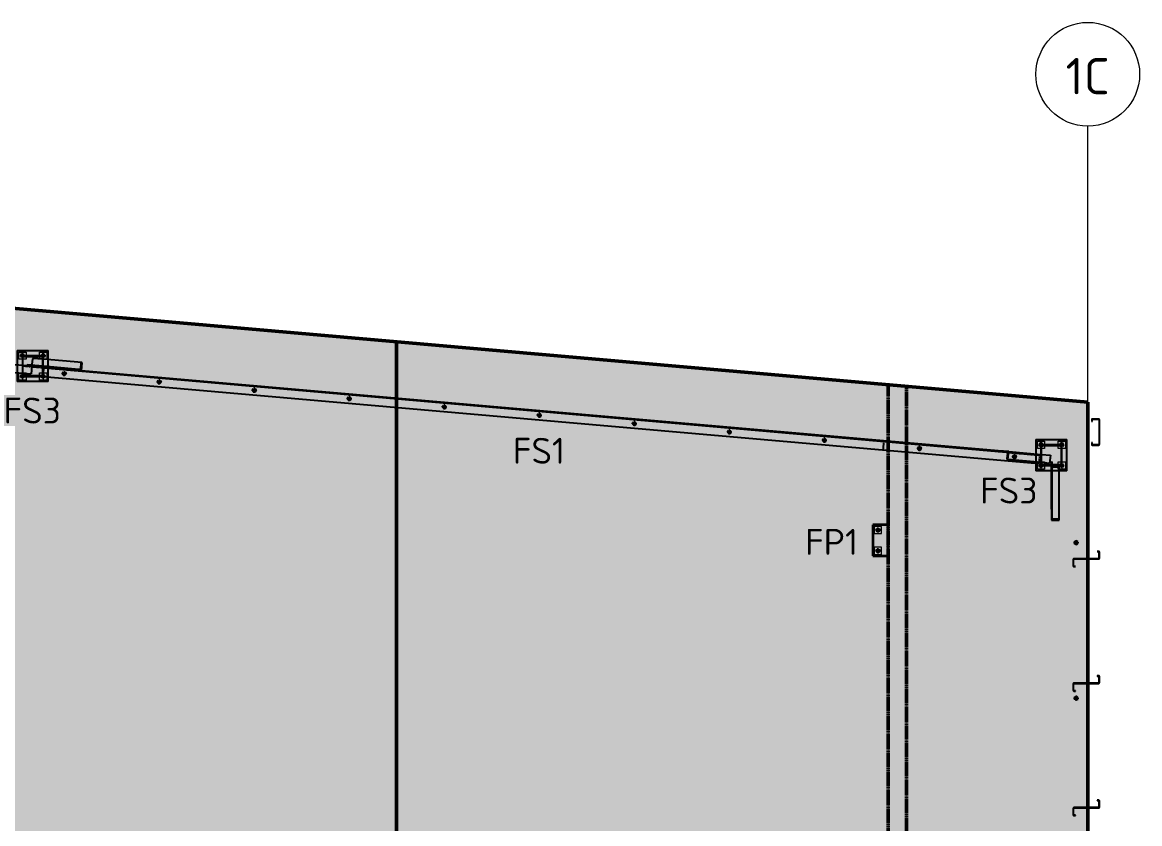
# Model space of a CAD drawing. Header units: millimetres. Extents: x -1292747 to -1174108, y -8316 to 50210.
# Drawn here: x -1212360 to -1201583, y 11795 to 19522 of the extents above; entities that cross this region are included whole.
import ezdxf

# ---------------------------------------------------------------- set-up
doc = ezdxf.new("R2010")
doc.units = ezdxf.units.MM
doc.linetypes.add('Hidden', pattern=[4, 3, -1])
for name, color, linetype, lineweight in [('A-060-M_DETAIL', 3, 'Continuous', 25), ('A-200-H_WALL', 111, 'Continuous', 13), ('A-200-M_WALL_EXT', 113, 'Continuous', 13), ('A-200-MH_WALL', 110, 'Hidden', 13), ('S-280-M_STRUCT_FRAME', 12, 'Continuous', 13), ('Z-030-M_GRID', 191, 'Continuous', 13), ('Z-033_T_GRIDREF', 31, 'Continuous', 13), ('Z-060-M_DETAIL', 92, 'Continuous', 25)]:
    doc.layers.add(name, color=color, linetype=linetype, lineweight=lineweight)
doc.styles.add('ISOCPEUR', font='isocpeur.ttf', dxfattribs={"height": 250})
doc.styles.add('ISOCPEUR_1', font='isocpeur.ttf', dxfattribs={"height": 350})

# ---------------------------------------------------------------- blocks, each defined once
blk = doc.blocks.new('NRP_Framing-Steel-EA - RA728 - 90x90x8EA-4104764-S3_501-PRECAST SECTION C1')
at = {"layer": 'S-280-M_STRUCT_FRAME', "linetype": 'Hidden', "lineweight": 25}
for p, q in [((4342613, 16189), (4342404, 16208)), ((4342397, 16126), (4342538, 16114)), ((4342539, 16114), (4342606, 16108)), ((4350714, 15489), (4350706, 15399))]:
    blk.add_line(p, q, dxfattribs=at)
blk = doc.blocks.new('NRP_Framing-Steel-EA - RA728 - 90x90x8EA-3938956-S3_501-PRECAST SECTION C1')
at = {"layer": 'S-280-M_STRUCT_FRAME', "linetype": 'Hidden', "lineweight": 25}
for p, q in [((4351822, 15384), (4342613, 16189)), ((4352217, 15349), (4351897, 15377))]:
    blk.add_line(p, q, dxfattribs=at)
blk = doc.blocks.new('NRP_Framing-Steel-EA - RB725 - 75x75x8EA-3938871-S3_501-PRECAST SECTION C1')
at = {"layer": 'S-280-M_STRUCT_FRAME', "linetype": 'Hidden', "lineweight": 25}
h = blk.add_hatch(color=256, dxfattribs=at)
h.paths.add_polyline_path([(4342966, 16183), (4342971, 16236), (4342606, 16267), (4342606, 16214), (4342966, 16183)])
h.paths.add_polyline_path([(4342600, 16215), (4342600, 16269), (4342505, 16277), (4342500, 16223), (4342599, 16215)])
h = blk.add_hatch(color=256, dxfattribs=at)
h.paths.add_polyline_path([(4342971, 16236), (4342972, 16239), (4342975, 16241), (4342978, 16241), (4342606, 16273), (4342606, 16268), (4342906, 16242)])
h.paths.add_polyline_path([(4342600, 16269), (4342600, 16274), (4342507, 16281), (4342505, 16278), (4342505, 16277)])
h = blk.add_hatch(color=256, dxfattribs=at)
h.paths.add_polyline_path([(4342873, 16178), (4342875, 16180), (4342878, 16182), (4342874, 16183), (4342606, 16205), (4342606, 16201), (4342824, 16182)])
h.paths.add_polyline_path([(4342600, 16202), (4342600, 16207), (4342452, 16219), (4342450, 16216), (4342450, 16215), (4342580, 16203)])
h = blk.add_hatch(color=256, dxfattribs=at)
h.paths.add_polyline_path([(4342873, 16175), (4342873, 16178), (4342606, 16201), (4342606, 16198), (4342824, 16179)])
h.paths.add_polyline_path([(4342600, 16199), (4342600, 16202), (4342450, 16215), (4342450, 16212), (4342580, 16200)])
h = blk.add_hatch(color=256, dxfattribs=at)
h.paths.add_polyline_path([(4342957, 16176), (4342962, 16177), (4342966, 16181), (4342965, 16183), (4342606, 16214), (4342606, 16206), (4342954, 16176)])
h.paths.add_polyline_path([(4342600, 16207), (4342599, 16215), (4342500, 16223), (4342498, 16218), (4342494, 16216), (4342500, 16215), (4342580, 16208)])
blk.add_hatch(color=256, dxfattribs=at).paths.add_polyline_path([(4342976, 16166), (4342982, 16240), (4342977, 16241), (4342971, 16236), (4342965, 16180), (4342961, 16176), (4342954, 16176), (4342879, 16182), (4342873, 16178), (4342873, 16175), (4342906, 16172)])
at = {"layer": 'S-280-M_STRUCT_FRAME', "lineweight": 25}
for p, q in [((4342500, 16223), (4342505, 16277)), ((4342600, 16274), (4342509, 16282)), ((4342978, 16241), (4342606, 16273)), ((4342450, 16212), (4342450, 16215)), ((4342600, 16207), (4342454, 16219)), ((4342600, 16199), (4342483, 16209)), ((4342881, 16182), (4342606, 16206)), ((4342873, 16175), (4342606, 16198)), ((4342873, 16178), (4342873, 16175)), ((4342873, 16175), (4342976, 16166)), ((4342954, 16176), (4342881, 16182)), ((4342971, 16236), (4342966, 16183)), ((4342976, 16166), (4342982, 16240)), ((4342982, 16240), (4342978, 16241))]:
    blk.add_line(p, q, dxfattribs=at)
at = {"layer": 'S-280-M_STRUCT_FRAME', "linetype": 'Hidden', "lineweight": 25}
for p, q in [((4342606, 16273), (4342600, 16274)), ((4342606, 16206), (4342600, 16207)), ((4342606, 16198), (4342600, 16199))]:
    blk.add_line(p, q, dxfattribs=at)
at = {"layer": 'S-280-M_STRUCT_FRAME', "lineweight": 25, "flags": 128}
for points in [[(4342880, 16182), (4342879, 16182), (4342878, 16182), (4342877, 16182), (4342876, 16181), (4342875, 16180), (4342874, 16180), (4342873, 16179), (4342873, 16178)], [(4342966, 16183), (4342966, 16181), (4342965, 16180), (4342964, 16178), (4342962, 16177), (4342961, 16176), (4342959, 16176), (4342957, 16176), (4342954, 16176)], [(4342978, 16241), (4342977, 16241), (4342975, 16241), (4342974, 16240), (4342973, 16240), (4342972, 16239), (4342971, 16238), (4342971, 16237), (4342971, 16236)]]:
    blk.add_lwpolyline(points, dxfattribs=at)
at = {"layer": 'S-280-M_STRUCT_FRAME', "lineweight": 25}
for centre, major_axis, start_param, end_param in [((4342508, 16277), (0.44, 4.98), 0, 1.570796), ((4342454, 16214), (0.44, 4.98), 0, 1.570796), ((4342494, 16224), (0.7, 7.97), 3.174271, 4.712389)]:
    blk.add_ellipse(centre, major_axis=major_axis, ratio=0.727728, start_param=start_param, end_param=end_param, dxfattribs=at)
blk = doc.blocks.new('NRP_Framing-Steel-EA - RB725 - 75x75x8EA-3939197-S3_501-PRECAST SECTION C1')
at = {"layer": 'S-280-M_STRUCT_FRAME', "linetype": 'Hidden', "lineweight": 25}
blk.add_hatch(color=256, dxfattribs=at).paths.add_polyline_path([(4351912, 15309), (4351919, 15383), (4351816, 15392), (4351816, 15389), (4351822, 15384), (4351901, 15376), (4351905, 15373), (4351907, 15368), (4351902, 15314), (4351908, 15309)])
h = blk.add_hatch(color=256, dxfattribs=at)
h.paths.add_polyline_path([(4352314, 15273), (4352321, 15348), (4352237, 15355), (4352237, 15280), (4352264, 15278)])
h.paths.add_polyline_path([(4352231, 15281), (4352231, 15356), (4351919, 15383), (4351912, 15309), (4352101, 15292)])
at = {"layer": 'S-280-M_STRUCT_FRAME', "lineweight": 25}
for p, q in [((4351919, 15383), (4351816, 15392)), ((4351816, 15392), (4351816, 15389)), ((4351822, 15384), (4351896, 15377)), ((4351907, 15368), (4351902, 15314)), ((4351908, 15309), (4351912, 15309)), ((4351912, 15309), (4351919, 15383)), ((4351912, 15309), (4352231, 15281)), ((4351919, 15383), (4352231, 15356)), ((4352237, 15355), (4352321, 15348)), ((4352321, 15348), (4352314, 15273)), ((4352237, 15280), (4352314, 15273))]:
    blk.add_line(p, q, dxfattribs=at)
at = {"layer": 'S-280-M_STRUCT_FRAME', "linetype": 'Hidden', "lineweight": 25}
for p, q in [((4352231, 15356), (4352237, 15355)), ((4352231, 15281), (4352237, 15280))]:
    blk.add_line(p, q, dxfattribs=at)
at = {"layer": 'S-280-M_STRUCT_FRAME', "lineweight": 25, "flags": 128}
for points in [[(4351816, 15389), (4351816, 15388), (4351816, 15387), (4351817, 15386), (4351818, 15386), (4351819, 15385), (4351820, 15384), (4351821, 15384), (4351822, 15384)], [(4351896, 15377), (4351899, 15377), (4351901, 15376), (4351902, 15375), (4351904, 15374), (4351905, 15373), (4351906, 15371), (4351907, 15370), (4351907, 15368)], [(4351902, 15314), (4351902, 15313), (4351902, 15313), (4351903, 15312), (4351904, 15311), (4351905, 15310), (4351906, 15309), (4351907, 15309), (4351908, 15309)]]:
    blk.add_lwpolyline(points, dxfattribs=at)
blk = doc.blocks.new('NRP_Framing-Steel-EA - RB725 - 75x75x8EA-3964585-S3_501-PRECAST SECTION C1')
at = {"layer": 'S-280-M_STRUCT_FRAME', "linetype": 'Hidden', "lineweight": 25}
blk.add_hatch(color=256, dxfattribs=at).paths.add_polyline_path([(4342087, 16168), (4342094, 16243), (4341991, 16252), (4341991, 16249), (4341997, 16243), (4342075, 16236), (4342080, 16232), (4342081, 16228), (4342077, 16174), (4342083, 16168)])
h = blk.add_hatch(color=256, dxfattribs=at)
h.paths.add_polyline_path([(4342489, 16133), (4342496, 16208), (4342412, 16215), (4342412, 16140)])
h.paths.add_polyline_path([(4342406, 16140), (4342406, 16216), (4342094, 16243), (4342087, 16168), (4342275, 16152)])
at = {"layer": 'S-280-M_STRUCT_FRAME', "lineweight": 25}
for p, q in [((4342094, 16243), (4341991, 16252)), ((4341991, 16252), (4341991, 16249)), ((4341997, 16243), (4342071, 16237)), ((4342081, 16228), (4342077, 16174)), ((4342083, 16168), (4342087, 16168)), ((4342087, 16168), (4342094, 16243)), ((4342087, 16168), (4342406, 16140)), ((4342094, 16243), (4342406, 16216)), ((4342412, 16215), (4342483, 16209)), ((4342496, 16208), (4342489, 16133)), ((4342412, 16140), (4342489, 16133))]:
    blk.add_line(p, q, dxfattribs=at)
at = {"layer": 'S-280-M_STRUCT_FRAME', "linetype": 'Hidden', "lineweight": 25}
for p, q in [((4342406, 16216), (4342412, 16215)), ((4342406, 16140), (4342412, 16140))]:
    blk.add_line(p, q, dxfattribs=at)
at = {"layer": 'S-280-M_STRUCT_FRAME', "lineweight": 25, "flags": 128}
for points in [[(4341991, 16249), (4341991, 16248), (4341991, 16247), (4341992, 16246), (4341993, 16245), (4341993, 16244), (4341995, 16244), (4341996, 16243), (4341997, 16243)], [(4342071, 16237), (4342073, 16236), (4342075, 16236), (4342077, 16235), (4342079, 16234), (4342080, 16232), (4342081, 16231), (4342081, 16229), (4342081, 16228)], [(4342077, 16174), (4342077, 16173), (4342077, 16172), (4342078, 16171), (4342078, 16170), (4342079, 16170), (4342080, 16169), (4342082, 16169), (4342083, 16168)]]:
    blk.add_lwpolyline(points, dxfattribs=at)
blk = doc.blocks.new('NRP_Framing-Steel-EA - WB725 - 75x75x8EA-3950898-S3_501-PRECAST SECTION C1')
at = {"layer": 'S-280-M_STRUCT_FRAME', "linetype": 'Hidden', "lineweight": 25}
h = blk.add_hatch(color=256, dxfattribs=at)
h.paths.add_polyline_path([(4352332, 14827), (4352335, 14827), (4352335, 15248), (4352332, 15248), (4352332, 15226)])
h.paths.add_polyline_path([(4352335, 15254), (4352335, 15283), (4352332, 15283), (4352332, 15254)])
h = blk.add_hatch(color=256, dxfattribs=at)
h.paths.add_polyline_path([(4352340, 14820), (4352340, 15248), (4352335, 15248), (4352336, 14827), (4352339, 14825), (4352340, 14822)])
h.paths.add_polyline_path([(4352339, 15254), (4352340, 15254), (4352340, 15279), (4352339, 15281), (4352335, 15283), (4352335, 15254), (4352339, 15254)])
for points in [[(4352348, 14733), (4352347, 15226), (4352343, 15229), (4352340, 15237), (4352341, 14740), (4352344, 14735), (4352347, 14733)], [(4352348, 14733), (4352402, 14733), (4352402, 15226), (4352348, 15226), (4352348, 14733)], [(4352407, 14726), (4352407, 15219), (4352406, 15224), (4352402, 15226), (4352403, 14733), (4352406, 14731), (4352407, 14728)], [(4352332, 14722), (4352407, 14722), (4352407, 14728), (4352402, 14733), (4352345, 14734), (4352342, 14738), (4352340, 14745), (4352340, 14823), (4352335, 14827), (4352332, 14827), (4352332, 14764)]]:
    blk.add_hatch(color=256, dxfattribs=at).paths.add_polyline_path(points)
at = {"layer": 'S-280-M_STRUCT_FRAME', "lineweight": 25}
for p, q in [((4352332, 15283), (4352335, 15283)), ((4352332, 15254), (4352332, 15283)), ((4352332, 14827), (4352332, 15248)), ((4352340, 15254), (4352340, 15279)), ((4352340, 14820), (4352340, 15248)), ((4352407, 14726), (4352407, 15231)), ((4352335, 14827), (4352332, 14827)), ((4352332, 14827), (4352332, 14722)), ((4352340, 14745), (4352340, 14820)), ((4352332, 14722), (4352407, 14722)), ((4352402, 14733), (4352348, 14733)), ((4352407, 14722), (4352407, 14726))]:
    blk.add_line(p, q, dxfattribs=at)
at = {"layer": 'S-280-M_STRUCT_FRAME', "linetype": 'Hidden', "lineweight": 25}
for p, q in [((4352332, 15248), (4352332, 15254)), ((4352340, 15248), (4352340, 15254)), ((4352348, 15235), (4352402, 15235))]:
    blk.add_line(p, q, dxfattribs=at)
at = {"layer": 'S-280-M_STRUCT_FRAME', "lineweight": 25, "flags": 128}
for points in [[(4352340, 14821), (4352340, 14822), (4352340, 14823), (4352339, 14824), (4352339, 14825), (4352338, 14826), (4352337, 14827), (4352336, 14827), (4352335, 14827)], [(4352348, 14733), (4352347, 14733), (4352345, 14734), (4352344, 14735), (4352343, 14737), (4352342, 14738), (4352341, 14740), (4352340, 14742), (4352340, 14745)], [(4352407, 14727), (4352407, 14728), (4352407, 14729), (4352406, 14730), (4352406, 14731), (4352405, 14732), (4352404, 14733), (4352403, 14733), (4352402, 14733)]]:
    blk.add_lwpolyline(points, dxfattribs=at)
at = {"layer": 'S-280-M_STRUCT_FRAME', "lineweight": 25}
blk.add_ellipse((4352335, 15279), major_axis=(-5, 0), ratio=0.71236, start_param=3.141593, end_param=4.712389, dxfattribs=at)
at = {"layer": 'S-280-M_STRUCT_FRAME', "linetype": 'Hidden', "lineweight": 25}
for centre, major_axis in [((4352348, 15240), (-8, 0)), ((4352402, 15231), (5, 0))]:
    blk.add_ellipse(centre, major_axis=major_axis, ratio=0.71236, start_param=0, end_param=1.570796, dxfattribs=at)
blk = doc.blocks.new('NRP_Precast Connection Single _v2_ - F_ - STRING DETAIL ONLY _FERRULE PLAN_-1836418-S3_501-PRECAST SECTION C1')
at = {"layer": 'Z-060-M_DETAIL', "lineweight": 13}
for p, q in [((4352570, 10030), (4352570, 10005)), ((4352570, 10005), (4352545, 10005)), ((4352570, 10005), (4352595, 10005)), ((4352570, 9980), (4352570, 10005))]:
    blk.add_line(p, q, dxfattribs=at)
at = {"layer": 'Z-060-M_DETAIL'}
for p, q in [((4352555, 10013), (4352570, 10022)), ((4352555, 9996), (4352555, 10013)), ((4352570, 9988), (4352555, 9996)), ((4352585, 10013), (4352570, 10022)), ((4352570, 9988), (4352585, 9996)), ((4352585, 9996), (4352585, 10013))]:
    blk.add_line(p, q, dxfattribs=at)
blk.add_circle((4352570, 10005), 10, dxfattribs=at)
blk = doc.blocks.new('NRP_Precast Connection Single _v2_ - F_ - STRING DETAIL ONLY _BOLT PLAN_-4214788-S3_501-PRECAST SECTION C1')
at = {"layer": 'Z-060-M_DETAIL'}
for p, q in [((4343708, 16057), (4343718, 16071)), ((4343718, 16071), (4343735, 16069)), ((4343735, 16069), (4343743, 16054)), ((4343708, 16057), (4343715, 16041)), ((4343715, 16041), (4343733, 16039)), ((4343733, 16039), (4343743, 16054))]:
    blk.add_line(p, q, dxfattribs=at)
at = {"layer": 'Z-060-M_DETAIL', "lineweight": 13}
for p, q in [((4343725, 16055), (4343728, 16080)), ((4343700, 16057), (4343725, 16055)), ((4343725, 16055), (4343723, 16030)), ((4343750, 16053), (4343725, 16055))]:
    blk.add_line(p, q, dxfattribs=at)
at = {"layer": 'Z-060-M_DETAIL'}
blk.add_circle((4343725, 16055), 10, dxfattribs=at)
blk = doc.blocks.new('NRP_Precast Connection Single _v2_ - F_ - PANEL DETAIL _CORNER CLIP_-1875341-S3_501-PRECAST SECTION C1')
at = {"layer": 'Z-060-M_DETAIL', "lineweight": 35}
for p, q in [((4350758, 14677), (4350608, 14677)), ((4350608, 14677), (4350608, 14377)), ((4350758, 14377), (4350758, 14677)), ((4350608, 14377), (4350758, 14377))]:
    blk.add_line(p, q, dxfattribs=at)
at = {"layer": 'Z-060-M_DETAIL', "lineweight": 18}
for p, q in [((4350693, 14662), (4350623, 14662)), ((4350623, 14662), (4350623, 14592)), ((4350693, 14592), (4350693, 14662)), ((4350623, 14592), (4350693, 14592)), ((4350693, 14462), (4350623, 14462)), ((4350623, 14462), (4350623, 14392)), ((4350693, 14392), (4350693, 14462)), ((4350623, 14392), (4350693, 14392))]:
    blk.add_line(p, q, dxfattribs=at)
at = {"layer": 'Z-060-M_DETAIL', "lineweight": 13}
for p, q in [((4350633, 14627), (4350658, 14627)), ((4350658, 14627), (4350658, 14652)), ((4350683, 14627), (4350658, 14627)), ((4350658, 14627), (4350658, 14602)), ((4350658, 14427), (4350658, 14452)), ((4350633, 14427), (4350658, 14427)), ((4350683, 14427), (4350658, 14427)), ((4350658, 14427), (4350658, 14402))]:
    blk.add_line(p, q, dxfattribs=at)
at = {"layer": 'Z-060-M_DETAIL'}
for p, q in [((4350640, 14627), (4350649, 14642)), ((4350640, 14627), (4350649, 14612)), ((4350649, 14642), (4350666, 14642)), ((4350649, 14612), (4350666, 14612)), ((4350666, 14642), (4350675, 14627)), ((4350666, 14612), (4350675, 14627)), ((4350640, 14427), (4350649, 14442)), ((4350649, 14442), (4350666, 14442)), ((4350666, 14442), (4350675, 14427)), ((4350640, 14427), (4350649, 14412)), ((4350649, 14412), (4350666, 14412)), ((4350666, 14412), (4350675, 14427))]:
    blk.add_line(p, q, dxfattribs=at)
for centre in [(4350658, 14627), (4350658, 14427)]:
    blk.add_circle(centre, 10, dxfattribs=at)
blk = doc.blocks.new('NRP_Precast Connection Single _v2_ - FS3 - STEEL DETAIL-1252412-S3_501-PRECAST SECTION C1')
at = {"layer": 'Z-060-M_DETAIL'}
for p, q in [((4322709, 16358), (4322709, 16058)), ((4322709, 16358), (4323009, 16358)), ((4322750, 16323), (4322742, 16308)), ((4322750, 16293), (4322742, 16308)), ((4322768, 16323), (4322750, 16323)), ((4322768, 16293), (4322750, 16293)), ((4322776, 16308), (4322768, 16323)), ((4322776, 16308), (4322768, 16293)), ((4322950, 16323), (4322942, 16308)), ((4322950, 16293), (4322942, 16308)), ((4322968, 16323), (4322950, 16323)), ((4322968, 16293), (4322950, 16293)), ((4322976, 16308), (4322968, 16323)), ((4322976, 16308), (4322968, 16293)), ((4323009, 16058), (4323009, 16358)), ((4322750, 16123), (4322742, 16108)), ((4322750, 16093), (4322742, 16108)), ((4322768, 16123), (4322750, 16123)), ((4322768, 16093), (4322750, 16093)), ((4322776, 16108), (4322768, 16123)), ((4322776, 16108), (4322768, 16093)), ((4322950, 16123), (4322942, 16108)), ((4322950, 16093), (4322942, 16108)), ((4322968, 16123), (4322950, 16123)), ((4322968, 16093), (4322950, 16093)), ((4322976, 16108), (4322968, 16123)), ((4322976, 16108), (4322968, 16093)), ((4323009, 16058), (4322709, 16058))]:
    blk.add_line(p, q, dxfattribs=at)
at = {"layer": 'Z-060-M_DETAIL', "lineweight": 18}
for p, q in [((4322724, 16343), (4322794, 16343)), ((4322724, 16273), (4322724, 16343)), ((4322794, 16343), (4322794, 16273)), ((4322924, 16343), (4322994, 16343)), ((4322924, 16273), (4322924, 16343)), ((4322994, 16343), (4322994, 16273)), ((4322794, 16273), (4322724, 16273)), ((4322994, 16273), (4322924, 16273)), ((4322724, 16143), (4322794, 16143)), ((4322724, 16073), (4322724, 16143)), ((4322794, 16073), (4322724, 16073)), ((4322794, 16143), (4322794, 16073)), ((4322924, 16143), (4322994, 16143)), ((4322924, 16073), (4322924, 16143)), ((4322994, 16073), (4322924, 16073)), ((4322994, 16143), (4322994, 16073))]:
    blk.add_line(p, q, dxfattribs=at)
at = {"layer": 'Z-060-M_DETAIL', "lineweight": 13}
for p, q in [((4322734, 16308), (4322759, 16308)), ((4322759, 16308), (4322759, 16333)), ((4322784, 16308), (4322759, 16308)), ((4322759, 16308), (4322759, 16283)), ((4322934, 16308), (4322959, 16308)), ((4322959, 16308), (4322959, 16333)), ((4322984, 16308), (4322959, 16308)), ((4322959, 16308), (4322959, 16283)), ((4322734, 16108), (4322759, 16108)), ((4322759, 16108), (4322759, 16133)), ((4322784, 16108), (4322759, 16108)), ((4322759, 16108), (4322759, 16083)), ((4322934, 16108), (4322959, 16108)), ((4322959, 16108), (4322959, 16133)), ((4322984, 16108), (4322959, 16108)), ((4322959, 16108), (4322959, 16083))]:
    blk.add_line(p, q, dxfattribs=at)
at = {"layer": 'Z-060-M_DETAIL'}
for centre in [(4322759, 16308), (4322959, 16308), (4322759, 16108), (4322959, 16108)]:
    blk.add_circle(centre, 10, dxfattribs=at)
blk = doc.blocks.new('Grid - NRP_Grid-Head-320187-S3_501-PRECAST SECTION C1')
at = {"layer": 'Z-033_T_GRIDREF'}
blk.add_circle((4352682, 19022), 500, dxfattribs=at)

msp = doc.modelspace()

# ---------------------------------------------------------------- hatches: boundary and pattern name
at = {"layer": 'A-200-H_WALL'}
h = msp.add_hatch(color=256, dxfattribs=at)
h.paths.add_polyline_path([(-1213611.7, 4900), (-1212079.3, 4900), (-1212079.8, 4962), (-1212082.3, 4965), (-1212082.3, 4985), (-1212087.3, 4990), (-1212087.3, 4995), (-1212045.3, 4995), (-1212045.3, 4990), (-1212050.3, 4985), (-1212050.3, 4965), (-1212053.3, 4961.4), (-1212053.3, 4900), (-1210521, 4900), (-1210521.5, 4962), (-1210524, 4965), (-1210524, 4985), (-1210529, 4990), (-1210529, 4995), (-1210487, 4995), (-1210487, 4990), (-1210492, 4985), (-1210492, 4965), (-1210495, 4961.4), (-1210495, 4900), (-1208962.7, 4900), (-1208963.1, 4962), (-1208965.7, 4965), (-1208965.7, 4985), (-1208970.7, 4990), (-1208970.7, 4995), (-1208928.7, 4995), (-1208928.7, 4990), (-1208933.7, 4985), (-1208933.7, 4965), (-1208936.7, 4961.4), (-1208936.7, 4900), (-1208749.7, 4900), (-1208749.7, 15809.4), (-1212159.6, 16108.4), (-1212152.3, 16197.4), (-1212159.7, 16198.1), (-1212159.7, 16122.6), (-1212165.4, 16111.4), (-1212174.7, 16107.6), (-1212346.6, 16108.4), (-1212355.3, 16112), (-1212359.7, 16122.6), (-1212359.7, 16140.3), (-1212366.8, 16140.9), (-1212368.1, 16125.9), (-1215383, 16389.7), (-1215383, 4900), (-1215196, 4900), (-1215196.5, 4962), (-1215199, 4965), (-1215199, 4985), (-1215204, 4990), (-1215204, 4995), (-1215162, 4995), (-1215162, 4990), (-1215167, 4985), (-1215167, 4965), (-1215170, 4961.4), (-1215170, 4900), (-1213637.7, 4900), (-1213638.1, 4962), (-1213640.7, 4965), (-1213640.7, 4985), (-1213645.7, 4990), (-1213645.7, 4995), (-1213603.7, 4995), (-1213603.7, 4990), (-1213608.7, 4985), (-1213608.7, 4965), (-1213611.7, 4961.4)])
h.paths.add_polyline_path([(-1208749.7, 15899.7), (-1208749.7, 16441.5), (-1215383, 17021.9), (-1215383, 16480.1), (-1212359.7, 16215.6), (-1212359.7, 16292.6), (-1212355.3, 16303.2), (-1212344.7, 16307.6), (-1212174.7, 16307.6), (-1212164.1, 16303.2), (-1212159.7, 16292.6), (-1212159.7, 16273.3), (-1211783.1, 16240.4), (-1211789.7, 16165.7), (-1211127, 16107.7)])
h.paths.add_polyline_path([(-1212269.3, 16113.6), (-1212174.7, 16113.6), (-1212168.3, 16116.2), (-1212165.7, 16122.6), (-1212165.7, 16198.6), (-1212269.3, 16207.7), (-1212275.9, 16132.9), (-1212353.7, 16139.7), (-1212353.7, 16122.6), (-1212351, 16116.2), (-1212344.7, 16113.6)])
h.paths.add_polyline_path([(-1211892.1, 16177.7), (-1211888.9, 16181.4), (-1211891.4, 16179.5), (-1211891.9, 16178.3)])
h.paths.add_polyline_path([(-1212315.3, 16211.7), (-1212313.7, 16218.1), (-1212311, 16219.3), (-1212268.9, 16216.7), (-1212266.3, 16219.8), (-1212265.4, 16223.4), (-1212259.3, 16280.6), (-1212256.6, 16281.8), (-1212165.7, 16273.9), (-1212165.7, 16292.6), (-1212168.3, 16298.9), (-1212174.7, 16301.6), (-1212344.7, 16301.6), (-1212351, 16298.9), (-1212353.7, 16292.6), (-1212353.7, 16215), (-1212347.7, 16214.5)])
h.paths.add_polyline_path([(-1211794.5, 16236.4), (-1211791.1, 16240.3), (-1211793.8, 16238.2), (-1211794.3, 16237.3)])
h = msp.add_hatch(color=256, dxfattribs=at)
h.paths.add_polyline_path([(-1206999, 4900), (-1206996, 4900), (-1206996.5, 4962), (-1206999, 4965), (-1206999, 4985), (-1207004, 4990), (-1207004, 4995), (-1206962, 4995), (-1206962, 4990), (-1206967, 4985), (-1206967, 4965), (-1206970, 4961.4), (-1206970, 4900), (-1205429.3, 4900), (-1205429.8, 4962), (-1205432.3, 4965), (-1205432.3, 4985), (-1205437.3, 4990), (-1205437.3, 4995), (-1205395.3, 4995), (-1205395.3, 4990), (-1205400.3, 4985), (-1205400.3, 4965), (-1205403.3, 4961.4), (-1205403.3, 4900), (-1203862.7, 4900), (-1203863.1, 4962), (-1203865.7, 4965), (-1203865.7, 4985), (-1203870.7, 4990), (-1203870.7, 4995), (-1203828.7, 4995), (-1203828.7, 4990), (-1203833.7, 4985), (-1203833.7, 4965), (-1203836.7, 4961.4), (-1203836.7, 4900), (-1202296, 4900), (-1202296.5, 4962), (-1202299, 4965), (-1202299, 4985), (-1202304, 4990), (-1202304, 4995), (-1202262, 4995), (-1202262, 4990), (-1202267, 4985), (-1202267, 4965), (-1202270, 4961.4), (-1202270, 4900), (-1202233, 4900), (-1202233, 8200), (-1202083, 8200), (-1202083, 8348.1), (-1202219.1, 8348.1), (-1202219.1, 8350), (-1202083, 8350), (-1202083, 9548.1), (-1202219.1, 9548.1), (-1202219.1, 9550), (-1202083, 9550), (-1202083, 10748.1), (-1202219.1, 10748.1), (-1202219.1, 10750), (-1202083, 10750), (-1202083, 11948.1), (-1202219.1, 11948.1), (-1202219.1, 11950), (-1202083, 11950), (-1202083, 13148.1), (-1202219.1, 13148.1), (-1202219.1, 13150), (-1202083, 13150), (-1202083, 14348.1), (-1202219.1, 14348.1), (-1202219.1, 14350), (-1202083, 14350), (-1202083, 15858.3), (-1208749.7, 16441.5), (-1208749.7, 15899.7), (-1202534.7, 15356), (-1202534.7, 15433), (-1202530.3, 15443.6), (-1202519.7, 15448), (-1202349.7, 15448), (-1202338.6, 15442.4), (-1202334.7, 15433), (-1202334.7, 15263), (-1202339.1, 15252.4), (-1202349.7, 15248), (-1202425, 15248), (-1202425, 15237.1), (-1202422.6, 15229.1), (-1202417, 15225.9), (-1202361.1, 15224.8), (-1202359.4, 15223.8), (-1202358, 15218.8), (-1202358, 14722.1), (-1202433, 14722.1), (-1202433, 15248), (-1202519.7, 15248), (-1202530.3, 15252.4), (-1202534.7, 15263), (-1202534.7, 15280.7), (-1202554, 15282.4), (-1202555.4, 15267.4), (-1208749.7, 15809.4), (-1208749.7, 4900), (-1208562.7, 4900), (-1208563.1, 4962), (-1208565.7, 4965), (-1208565.7, 4985), (-1208570.7, 4990), (-1208570.7, 4995), (-1208528.7, 4995), (-1208528.7, 4990), (-1208533.7, 4985), (-1208533.7, 4965), (-1208536.7, 4961.4), (-1208536.7, 4900), (-1207004, 4900)])
h.paths.add_polyline_path([(-1202433, 4955.7), (-1202508, 4955.7), (-1202507.9, 5372.3), (-1202503, 5378), (-1202445.9, 5378.8), (-1202442.3, 5383), (-1202441, 5389.2), (-1202440.6, 5468), (-1202436, 5472.4), (-1202433, 5472.4), (-1202433, 4985)])
h.paths.add_polyline_path([(-1202202, 8274), (-1202219.1, 8274), (-1202219.1, 8275.9), (-1202202, 8275.9)])
h.paths.add_polyline_path([(-1202223, 8277.9), (-1202223, 8346.1), (-1202221.1, 8346.1), (-1202221.1, 8277.9)])
h.paths.add_polyline_path([(-1202219.1, 9474), (-1202219.1, 9475.9), (-1202202, 9475.9), (-1202202, 9474)])
h.paths.add_polyline_path([(-1202221.1, 9477.9), (-1202223, 9477.9), (-1202223, 9546.1), (-1202221.1, 9546.1)])
h.paths.add_polyline_path([(-1202202, 10674), (-1202219.1, 10674), (-1202219.1, 10675.9), (-1202202, 10675.9)])
h.paths.add_polyline_path([(-1202221.1, 10677.9), (-1202223, 10677.9), (-1202223, 10746.1), (-1202221.1, 10746.1)])
h.paths.add_polyline_path([(-1202219.1, 11874), (-1202219.1, 11875.9), (-1202202, 11875.9), (-1202202, 11874)])
h.paths.add_polyline_path([(-1202221.1, 11877.9), (-1202223, 11877.9), (-1202223, 11946.1), (-1202221.1, 11946.1)])
h.paths.add_polyline_path([(-1202202, 13074), (-1202219.1, 13074), (-1202219.1, 13075.9), (-1202202, 13075.9)])
h.paths.add_polyline_path([(-1202221.1, 13077.9), (-1202223, 13077.9), (-1202223, 13146.1), (-1202221.1, 13146.1)])
h.paths.add_polyline_path([(-1202219.1, 14274), (-1202219.1, 14275.9), (-1202202, 14275.9), (-1202202, 14274)])
h.paths.add_polyline_path([(-1202223, 14277.9), (-1202223, 14346.1), (-1202221.1, 14346.1), (-1202221.1, 14277.9)])
h.paths.add_polyline_path([(-1202358.1, 14727.6), (-1202360.2, 14732.1), (-1202362, 14732.1), (-1202358.4, 14728)])
h.paths.add_polyline_path([(-1202425.4, 14823), (-1202427.2, 14826.2), (-1202427.2, 14824.7), (-1202425.8, 14823.4)])
h.paths.add_polyline_path([(-1202444.3, 15254), (-1202433, 15254), (-1202433, 15282.5), (-1202426.5, 15281.5), (-1202425, 15279), (-1202425, 15254), (-1202349.7, 15254), (-1202343.3, 15256.6), (-1202340.7, 15263), (-1202340.7, 15433), (-1202343.3, 15439.4), (-1202349.7, 15442), (-1202519.7, 15442), (-1202526, 15439.4), (-1202528.7, 15433), (-1202528.7, 15355.5), (-1202444.3, 15348.1), (-1202450.8, 15273.4), (-1202528.7, 15280.2), (-1202528.7, 15263), (-1202526, 15256.6), (-1202519.7, 15254), (-1202501.3, 15254)])
msp.add_hatch(color=256, dxfattribs=at).paths.add_polyline_path([(-1204007.4, 16026.7), (-1204007.6, 16026.7), (-1204007.6, 16026.7)])
at = {"layer": 'S-280-M_STRUCT_FRAME'}
h = msp.add_hatch(color=256, dxfattribs=at)
h.paths.add_polyline_path([(-1212174.7, 16107.6), (-1212164.1, 16112), (-1212159.7, 16122.6), (-1212159.7, 16292.6), (-1212164.1, 16303.2), (-1212174.7, 16307.6), (-1212344.7, 16307.6), (-1212355.3, 16303.2), (-1212359.7, 16292.6), (-1212359.7, 16122.6), (-1212355.3, 16112), (-1212344.7, 16107.6)])
h.paths.add_polyline_path([(-1212174.7, 16113.6), (-1212344.7, 16113.6), (-1212351, 16116.2), (-1212353.7, 16122.6), (-1212353.7, 16292.6), (-1212351, 16298.9), (-1212344.7, 16301.6), (-1212174.7, 16301.6), (-1212168.3, 16298.9), (-1212165.7, 16292.6), (-1212165.7, 16122.6), (-1212168.3, 16116.2)])
for points in [[(-1202554.9, 15272.4), (-1202554, 15282.4), (-1202858.7, 15309.5), (-1202863.4, 15314.5), (-1202858.7, 15368.3), (-1212153.3, 16180.3), (-1212159.2, 16112.7), (-1202565.6, 15273.4)], [(-1202858.7, 15368.3), (-1202859.8, 15372.4), (-1202862.9, 15375.3), (-1202868.9, 15377.2), (-1212152.6, 16188.3), (-1212152.1, 16181.3), (-1202858.7, 15368.3)], [(-1202949.2, 15389.2), (-1202949.2, 15392.2), (-1212151.8, 16197.4), (-1212152.1, 16194.4), (-1202983.4, 15392.2)], [(-1202942.8, 15383.7), (-1202944.7, 15384.5), (-1202949.2, 15389.2), (-1212152.1, 16194.4), (-1212152.1, 16189.4), (-1202944.1, 15383.8)], [(-1202555.4, 15267.4), (-1202554.9, 15272.4), (-1212159.2, 16112.7), (-1212159.2, 16107.7), (-1202563, 15268.1)], [(-1202037.4, 15446.6), (-1201979.2, 15446.6), (-1201974, 15448.7), (-1201971.8, 15454), (-1201971.8, 15689.2), (-1201974, 15694.4), (-1201979.2, 15696.6), (-1202037.4, 15696.6), (-1202042.6, 15694.4), (-1202044.8, 15689.2), (-1202044.8, 15672.6), (-1202042.4, 15672.6), (-1202042.4, 15689.2), (-1202040.9, 15692.7), (-1202037.4, 15694.2), (-1201979.2, 15694.2), (-1201975.7, 15692.7), (-1201974.2, 15689.2), (-1201974.2, 15454), (-1201975.7, 15450.4), (-1201979.2, 15449), (-1202037.4, 15449), (-1202040.9, 15450.4), (-1202042.4, 15454), (-1202042.4, 15470.6), (-1202044.8, 15470.6), (-1202044.8, 15454), (-1202042.6, 15448.7)]]:
    msp.add_hatch(color=256, dxfattribs=at).paths.add_polyline_path(points)
h = msp.add_hatch(color=256, dxfattribs=at)
h.paths.add_polyline_path([(-1202519.7, 15248), (-1202349.7, 15248), (-1202338.6, 15253.6), (-1202334.7, 15263), (-1202334.7, 15433), (-1202339.1, 15443.6), (-1202349.7, 15448), (-1202519.7, 15448), (-1202530.3, 15443.6), (-1202534.7, 15433), (-1202534.7, 15263), (-1202530.3, 15252.4)])
h.paths.add_polyline_path([(-1202349.7, 15254), (-1202519.7, 15254), (-1202526, 15256.6), (-1202528.7, 15263), (-1202528.7, 15433), (-1202526, 15439.4), (-1202519.7, 15442), (-1202349.7, 15442), (-1202343.3, 15439.4), (-1202340.7, 15433), (-1202340.7, 15263), (-1202343.3, 15256.6)])
h = msp.add_hatch(color=256, dxfattribs=at)
h.paths.add_polyline_path([(-1202219.1, 14274), (-1202202, 14274), (-1202202, 14275.9), (-1202219.1, 14275.9)])
h.paths.add_polyline_path([(-1202223, 14277.9), (-1202221.1, 14277.9), (-1202221.1, 14346.1), (-1202223, 14346.1), (-1202223, 14301.3)])
h.paths.add_polyline_path([(-1201976.9, 14348.1), (-1201976.9, 14350), (-1202219.1, 14350), (-1202219.1, 14348.1)])
h.paths.add_polyline_path([(-1201974.9, 14352), (-1201973, 14352), (-1201973, 14417.1), (-1201974.9, 14417.1)])
h.paths.add_polyline_path([(-1201976.9, 14419.1), (-1201976.9, 14421), (-1201994, 14421), (-1201994, 14419.1)])
h = msp.add_hatch(color=256, dxfattribs=at)
h.paths.add_polyline_path([(-1202202, 13074), (-1202202, 13075.9), (-1202219.1, 13075.9), (-1202219.1, 13074)])
h.paths.add_polyline_path([(-1202223, 13077.9), (-1202221.1, 13077.9), (-1202221.1, 13146.1), (-1202223, 13146.1)])
h.paths.add_polyline_path([(-1201976.9, 13148.1), (-1201976.9, 13150), (-1202219.1, 13150), (-1202219.1, 13148.1)])
h.paths.add_polyline_path([(-1201974.9, 13152), (-1201973, 13152), (-1201973, 13217.1), (-1201974.9, 13217.1)])
h.paths.add_polyline_path([(-1201994, 13219.1), (-1201976.9, 13219.1), (-1201976.9, 13221), (-1201994, 13221)])
h = msp.add_hatch(color=256, dxfattribs=at)
h.paths.add_polyline_path([(-1202202, 11874), (-1202202, 11875.9), (-1202219.1, 11875.9), (-1202219.1, 11874)])
h.paths.add_polyline_path([(-1202223, 11877.9), (-1202221.1, 11877.9), (-1202221.1, 11946.1), (-1202223, 11946.1)])
h.paths.add_polyline_path([(-1201976.9, 11948.1), (-1201976.9, 11950), (-1202219.1, 11950), (-1202219.1, 11948.1)])
h.paths.add_polyline_path([(-1201974.9, 11952), (-1201973, 11952), (-1201973, 12017.1), (-1201974.9, 12017.1)])
h.paths.add_polyline_path([(-1201976.9, 12019.1), (-1201976.9, 12021), (-1201994, 12021), (-1201994, 12019.1)])

# ---------------------------------------------------------------- linework, layer by layer
at = {"layer": 'A-200-M_WALL_EXT', "lineweight": 50}
for p, q in [((-1202083, 15858.3), (-1222083, 17608.1)), ((-1208749.7, 15899.7), (-1208749.7, 16441.5)), ((-1202083, 14350), (-1202083, 15858.3)), ((-1208749.7, 4900), (-1208749.7, 15809.7)), ((-1202083, 13150), (-1202083, 14348.1)), ((-1202083, 11950), (-1202083, 13148.1)), ((-1202083, 10750), (-1202083, 11948.1))]:
    msp.add_line(p, q, dxfattribs=at)
at = {"layer": 'A-200-MH_WALL', "lineweight": 50}
for p, q in [((-1204007.6, 4900), (-1204007.6, 16026.7)), ((-1203833.2, 16011.4), (-1203833.2, 4995)), ((-1208749.7, 15809.8), (-1208749.7, 15899.7)), ((-1208749.7, 15899.7), (-1208749.7, 15809.8)), ((-1202083, 14348.1), (-1202083, 14349.9)), ((-1202083, 13148.1), (-1202083, 13149.9)), ((-1202083, 11948.1), (-1202083, 11949.9))]:
    msp.add_line(p, q, dxfattribs=at)
at = {"layer": 'S-280-M_STRUCT_FRAME', "lineweight": 25}
for p, q in [((-1212359.7, 16292.6), (-1212359.7, 16122.6)), ((-1212353.7, 16122.6), (-1212353.7, 16292.6)), ((-1212174.7, 16307.6), (-1212344.7, 16307.6)), ((-1212344.7, 16301.6), (-1212174.7, 16301.6)), ((-1212165.7, 16292.6), (-1212165.7, 16122.6)), ((-1212159.7, 16122.6), (-1212159.7, 16292.6)), ((-1212159.2, 16112.7), (-1212153.2, 16181.4)), ((-1212153.2, 16181.4), (-1212152.5, 16189.4)), ((-1212152.1, 16194.4), (-1212152.5, 16189.4)), ((-1212152.5, 16189.4), (-1202943.5, 15383.7)), ((-1212152.1, 16194.4), (-1212151.8, 16197.4)), ((-1211789.7, 16165.7), (-1202948.9, 15392.2)), ((-1212174.7, 16113.6), (-1212344.7, 16113.6)), ((-1212344.7, 16107.6), (-1212174.7, 16107.6)), ((-1212159.2, 16112.7), (-1212159.7, 16107.7)), ((-1212159.7, 16107.7), (-1202555.4, 15267.4)), ((-1202044.8, 15689.2), (-1202044.8, 15672.6)), ((-1202044.8, 15672.6), (-1202042.4, 15672.6)), ((-1202042.4, 15672.6), (-1202042.4, 15689.2)), ((-1201979.2, 15696.6), (-1202037.4, 15696.6)), ((-1202037.4, 15694.2), (-1201979.2, 15694.2)), ((-1201974.2, 15689.2), (-1201974.2, 15454)), ((-1201971.8, 15454), (-1201971.8, 15689.2)), ((-1202534.7, 15433), (-1202534.7, 15263)), ((-1202528.7, 15263), (-1202528.7, 15433)), ((-1202349.7, 15448), (-1202519.7, 15448)), ((-1202519.7, 15442), (-1202349.7, 15442)), ((-1202340.7, 15433), (-1202340.7, 15263)), ((-1202334.7, 15263), (-1202334.7, 15433)), ((-1202042.4, 15470.6), (-1202044.8, 15470.6)), ((-1202044.8, 15470.6), (-1202044.8, 15454)), ((-1202042.4, 15454), (-1202042.4, 15470.6)), ((-1201979.2, 15449), (-1202037.4, 15449)), ((-1202037.4, 15446.6), (-1201979.2, 15446.6)), ((-1202555.4, 15267.4), (-1202554.9, 15272.4)), ((-1202554, 15282.4), (-1202554.9, 15272.4)), ((-1202349.7, 15254), (-1202519.7, 15254)), ((-1202519.7, 15248), (-1202349.7, 15248)), ((-1202223, 14346.1), (-1202223, 14277.9)), ((-1202221.1, 14277.9), (-1202221.1, 14346.1)), ((-1201976.9, 14350), (-1202219.1, 14350)), ((-1202219.1, 14348.1), (-1201976.9, 14348.1)), ((-1201976.9, 14421), (-1201994, 14421)), ((-1201994, 14421), (-1201994, 14419.1)), ((-1201994, 14419.1), (-1201976.9, 14419.1)), ((-1201974.9, 14417.1), (-1201974.9, 14352)), ((-1201973, 14352), (-1201973, 14417.1)), ((-1202202, 14275.9), (-1202219.1, 14275.9)), ((-1202219.1, 14274), (-1202202, 14274)), ((-1202202, 14274), (-1202202, 14275.9)), ((-1201976.9, 13150), (-1202219.1, 13150)), ((-1202219.1, 13148.1), (-1201976.9, 13148.1)), ((-1201976.9, 13221), (-1201994, 13221)), ((-1201994, 13221), (-1201994, 13219.1)), ((-1201994, 13219.1), (-1201976.9, 13219.1)), ((-1201974.9, 13217.1), (-1201974.9, 13152)), ((-1201973, 13152), (-1201973, 13217.1)), ((-1202223, 13146.1), (-1202223, 13077.9)), ((-1202221.1, 13077.9), (-1202221.1, 13146.1)), ((-1202202, 13075.9), (-1202219.1, 13075.9)), ((-1202219.1, 13074), (-1202202, 13074)), ((-1202202, 13074), (-1202202, 13075.9)), ((-1201976.9, 12021), (-1201994, 12021)), ((-1201994, 12021), (-1201994, 12019.1)), ((-1201994, 12019.1), (-1201976.9, 12019.1)), ((-1201974.9, 12017.1), (-1201974.9, 11952)), ((-1201973, 11952), (-1201973, 12017.1)), ((-1202223, 11946.1), (-1202223, 11877.9)), ((-1202221.1, 11877.9), (-1202221.1, 11946.1)), ((-1201976.9, 11950), (-1202219.1, 11950)), ((-1202219.1, 11948.1), (-1201976.9, 11948.1)), ((-1202202, 11875.9), (-1202219.1, 11875.9)), ((-1202219.1, 11874), (-1202202, 11874)), ((-1202202, 11874), (-1202202, 11875.9))]:
    msp.add_line(p, q, dxfattribs=at)
at = {"layer": 'S-280-M_STRUCT_FRAME', "linetype": 'Hidden', "lineweight": 25}
for p, q in [((-1212152.5, 16189.6), (-1212152.5, 16189.4)), ((-1212159.7, 16107.9), (-1212159.7, 16107.7)), ((-1202868.2, 15377.1), (-1202548.2, 15349.1)), ((-1202548.9, 15341.2), (-1202554, 15282.4)), ((-1202548.2, 15349.1), (-1202548.9, 15341.2)), ((-1202548.2, 15349.1), (-1202547.8, 15354.1)), ((-1202547.5, 15357.1), (-1202547.8, 15354.1)), ((-1202555.4, 15267.4), (-1202555.3, 15267.6))]:
    msp.add_line(p, q, dxfattribs=at)
at = {"layer": 'S-280-M_STRUCT_FRAME', "lineweight": 25}
for centre, radius, start, end in [((-1212344.7, 16292.6), 15, 90, 180), ((-1212344.7, 16292.6), 9, 90, 180), ((-1212174.7, 16292.6), 15, 0, 90), ((-1212174.7, 16292.6), 9, 0, 90), ((-1212344.7, 16122.6), 15, 180, 270), ((-1212344.7, 16122.6), 9, 180, 270), ((-1212174.7, 16122.6), 15, 270, 0), ((-1212174.7, 16122.6), 9, 270, 0), ((-1202037.4, 15689.2), 7.4, 90, 180), ((-1202037.4, 15689.2), 5, 90, 180), ((-1201979.2, 15689.2), 7.4, 0, 90), ((-1201979.2, 15689.2), 5, 0, 90), ((-1202519.7, 15433), 15, 90, 180), ((-1202519.7, 15433), 9, 90, 180), ((-1202349.7, 15433), 15, 0, 90), ((-1202349.7, 15433), 9, 0, 90), ((-1202037.4, 15454), 7.4, 180, 270), ((-1202037.4, 15454), 5, 180, 270), ((-1201979.2, 15454), 5, 270, 0), ((-1201979.2, 15454), 7.4, 270, 0), ((-1202519.7, 15263), 15, 180, 270), ((-1202519.7, 15263), 9, 180, 270), ((-1202349.7, 15263), 15, 270, 0), ((-1202349.7, 15263), 9, 270, 0), ((-1202219.1, 14346.1), 3.9, 90, 180), ((-1202219.1, 14346.1), 2, 90, 180), ((-1201976.9, 14417.1), 3.9, 0, 90), ((-1201976.9, 14417.1), 2, 0, 90), ((-1201976.9, 14352), 3.9, 270, 0), ((-1201976.9, 14352), 2, 270, 0), ((-1202219.1, 14277.9), 3.9, 180, 270), ((-1202219.1, 14277.9), 2, 180, 270), ((-1202219.1, 13146.1), 3.9, 90, 180), ((-1202219.1, 13146.1), 2, 90, 180), ((-1201976.9, 13217.1), 3.9, 0, 90), ((-1201976.9, 13217.1), 2, 0, 90), ((-1201976.9, 13152), 3.9, 270, 0), ((-1201976.9, 13152), 2, 270, 0), ((-1202219.1, 13077.9), 3.9, 180, 270), ((-1202219.1, 13077.9), 2, 180, 270), ((-1201976.9, 12017.1), 3.9, 0, 90), ((-1201976.9, 12017.1), 2, 0, 90), ((-1202219.1, 11946.1), 3.9, 90, 180), ((-1202219.1, 11877.9), 3.9, 180, 270), ((-1202219.1, 11946.1), 2, 90, 180), ((-1202219.1, 11877.9), 2, 180, 270), ((-1201976.9, 11952), 3.9, 270, 0), ((-1201976.9, 11952), 2, 270, 0)]:
    msp.add_arc(centre, radius, start, end, dxfattribs=at)
at = {"layer": 'Z-030-M_GRID'}
msp.add_line((-1202083, 3882), (-1202083, 18522.3), dxfattribs=at)

# ---------------------------------------------------------------- block references
at = {"layer": 'S-280-M_STRUCT_FRAME', "linetype": 'Hidden', "lineweight": 25}
for name in ['NRP_Framing-Steel-EA - RA728 - 90x90x8EA-4104764-S3_501-PRECAST SECTION C1', 'NRP_Framing-Steel-EA - RB725 - 75x75x8EA-3938871-S3_501-PRECAST SECTION C1', 'NRP_Framing-Steel-EA - RB725 - 75x75x8EA-3964585-S3_501-PRECAST SECTION C1', 'NRP_Framing-Steel-EA - RA728 - 90x90x8EA-3938956-S3_501-PRECAST SECTION C1', 'NRP_Framing-Steel-EA - RB725 - 75x75x8EA-3939197-S3_501-PRECAST SECTION C1', 'NRP_Framing-Steel-EA - WB725 - 75x75x8EA-3950898-S3_501-PRECAST SECTION C1']:
    msp.add_blockref(name, (-5554765.3, 0), dxfattribs=at)
at = {"layer": 'Z-033_T_GRIDREF'}
msp.add_blockref('Grid - NRP_Grid-Head-320187-S3_501-PRECAST SECTION C1', (-5554765.3, 0), dxfattribs=at)
at = {"layer": 'Z-060-M_DETAIL', "lineweight": 18}
for name, p in [('NRP_Precast Connection Single _v2_ - FS3 - STEEL DETAIL-1252412-S3_501-PRECAST SECTION C1', (-5535118.7, 0)), ('NRP_Precast Connection Single _v2_ - FS3 - STEEL DETAIL-1252412-S3_501-PRECAST SECTION C1', (-5525293.7, -859.6)), ('NRP_Precast Connection Single _v2_ - F_ - PANEL DETAIL _CORNER CLIP_-1875341-S3_501-PRECAST SECTION C1', (-5554765.3, 0))]:
    msp.add_blockref(name, p, dxfattribs=at)
at = {"layer": 'Z-060-M_DETAIL'}
for name, p in [('NRP_Precast Connection Single _v2_ - F_ - STRING DETAIL ONLY _BOLT PLAN_-4214788-S3_501-PRECAST SECTION C1', (-5555681.8, 80.2)), ('NRP_Precast Connection Single _v2_ - F_ - STRING DETAIL ONLY _BOLT PLAN_-4214788-S3_501-PRECAST SECTION C1', (-5554765.3, 0)), ('NRP_Precast Connection Single _v2_ - F_ - STRING DETAIL ONLY _BOLT PLAN_-4214788-S3_501-PRECAST SECTION C1', (-5553848.8, -80.2)), ('NRP_Precast Connection Single _v2_ - F_ - STRING DETAIL ONLY _BOLT PLAN_-4214788-S3_501-PRECAST SECTION C1', (-5552932.3, -160.4)), ('NRP_Precast Connection Single _v2_ - F_ - STRING DETAIL ONLY _BOLT PLAN_-4214788-S3_501-PRECAST SECTION C1', (-5552015.8, -240.5)), ('NRP_Precast Connection Single _v2_ - F_ - STRING DETAIL ONLY _BOLT PLAN_-4214788-S3_501-PRECAST SECTION C1', (-5551099.3, -320.7)), ('NRP_Precast Connection Single _v2_ - F_ - STRING DETAIL ONLY _BOLT PLAN_-4214788-S3_501-PRECAST SECTION C1', (-5550182.8, -400.9)), ('NRP_Precast Connection Single _v2_ - F_ - STRING DETAIL ONLY _BOLT PLAN_-4214788-S3_501-PRECAST SECTION C1', (-5549266.3, -481.1)), ('NRP_Precast Connection Single _v2_ - F_ - STRING DETAIL ONLY _BOLT PLAN_-4214788-S3_501-PRECAST SECTION C1', (-5548349.8, -561.3)), ('NRP_Precast Connection Single _v2_ - F_ - STRING DETAIL ONLY _BOLT PLAN_-4214788-S3_501-PRECAST SECTION C1', (-5547433.3, -641.5)), ('NRP_Precast Connection Single _v2_ - F_ - STRING DETAIL ONLY _BOLT PLAN_-4214788-S3_501-PRECAST SECTION C1', (-5546516.8, -721.6)), ('NRP_Precast Connection Single _v2_ - F_ - STRING DETAIL ONLY _FERRULE PLAN_-1836418-S3_501-PRECAST SECTION C1', (-5554765.3, 4500)), ('NRP_Precast Connection Single _v2_ - F_ - STRING DETAIL ONLY _FERRULE PLAN_-1836418-S3_501-PRECAST SECTION C1', (-5554765.3, 3000))]:
    msp.add_blockref(name, p, dxfattribs=at)

# ---------------------------------------------------------------- texts
at = {"layer": 'A-060-M_DETAIL', "lineweight": 13, "char_height": 250, "attachment_point": 1, "style": 'ISOCPEUR'}
for s, insert, width in [('FS3', (-1212540.6, 15903.8), 673.417), ('FS1', (-1207628.4, 15515.9), 609.282), ('FS3', (-1203121.6, 15132.1), 673.417), ('FP1', (-1204809.8, 14637.1), 609.282)]:
    msp.add_mtext(s, dxfattribs=dict(at, insert=insert, width=width))

# ---------------------------------------------------------------- next in the draw order: texts
at = {"layer": 'Z-033_T_GRIDREF', "insert": (-1202298.1, 19178.4), "char_height": 350, "width": 513.08, "attachment_point": 1, "style": 'ISOCPEUR_1', "bg_fill": 3, "box_fill_scale": 1.25, "bg_fill_color": 256, "bg_fill_true_color": 13158600, "bg_fill_transparency": 0}
msp.add_mtext('1C', dxfattribs=at)

doc.saveas('drawing.dxf')
